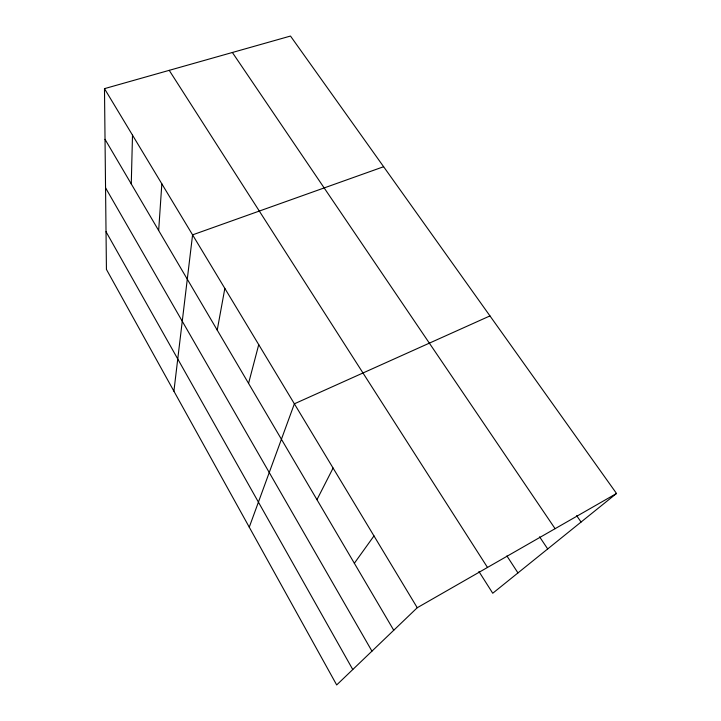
<?xml version="1.0" encoding="UTF-8"?>
<svg xmlns="http://www.w3.org/2000/svg" width="721" height="721" viewBox="0 0 721 721"><rect width="100%" height="100%" fill="white"/><g stroke="black" fill="none" stroke-linecap="round" stroke-linejoin="round"><path stroke-width="1.08" d="M131.267 183.945L132.502 135.151M158.665 230.522L161.837 183.837M173.905 391.188L192.579 234.866L383.626 166.722M217.228 330.092L224.844 288.409M248.565 383.392L258.731 344.656M249.259 527.177L294.375 403.814L489.965 315.915M316.961 499.68L333.093 468.055M354.353 563.263L373.983 535.928M616.518 493.47L417.243 607.731L336.689 684.95L106.429 269.411L104.482 88.647L290.491 36.05L616.518 493.47L492.74 593.248L478.924 571.51M576.647 515.632L581.072 522.049M232.369 52.48L555.098 528.691M539.569 536.803L547.699 548.942M506.899 555.927L517.957 572.916M169.219 70.343L487.495 567.454M104.482 88.647L417.243 607.731M105.023 139.315L393.747 630.253M105.545 187.811L371.946 651.153M106.023 231.702L352.767 669.539"/></g></svg>
